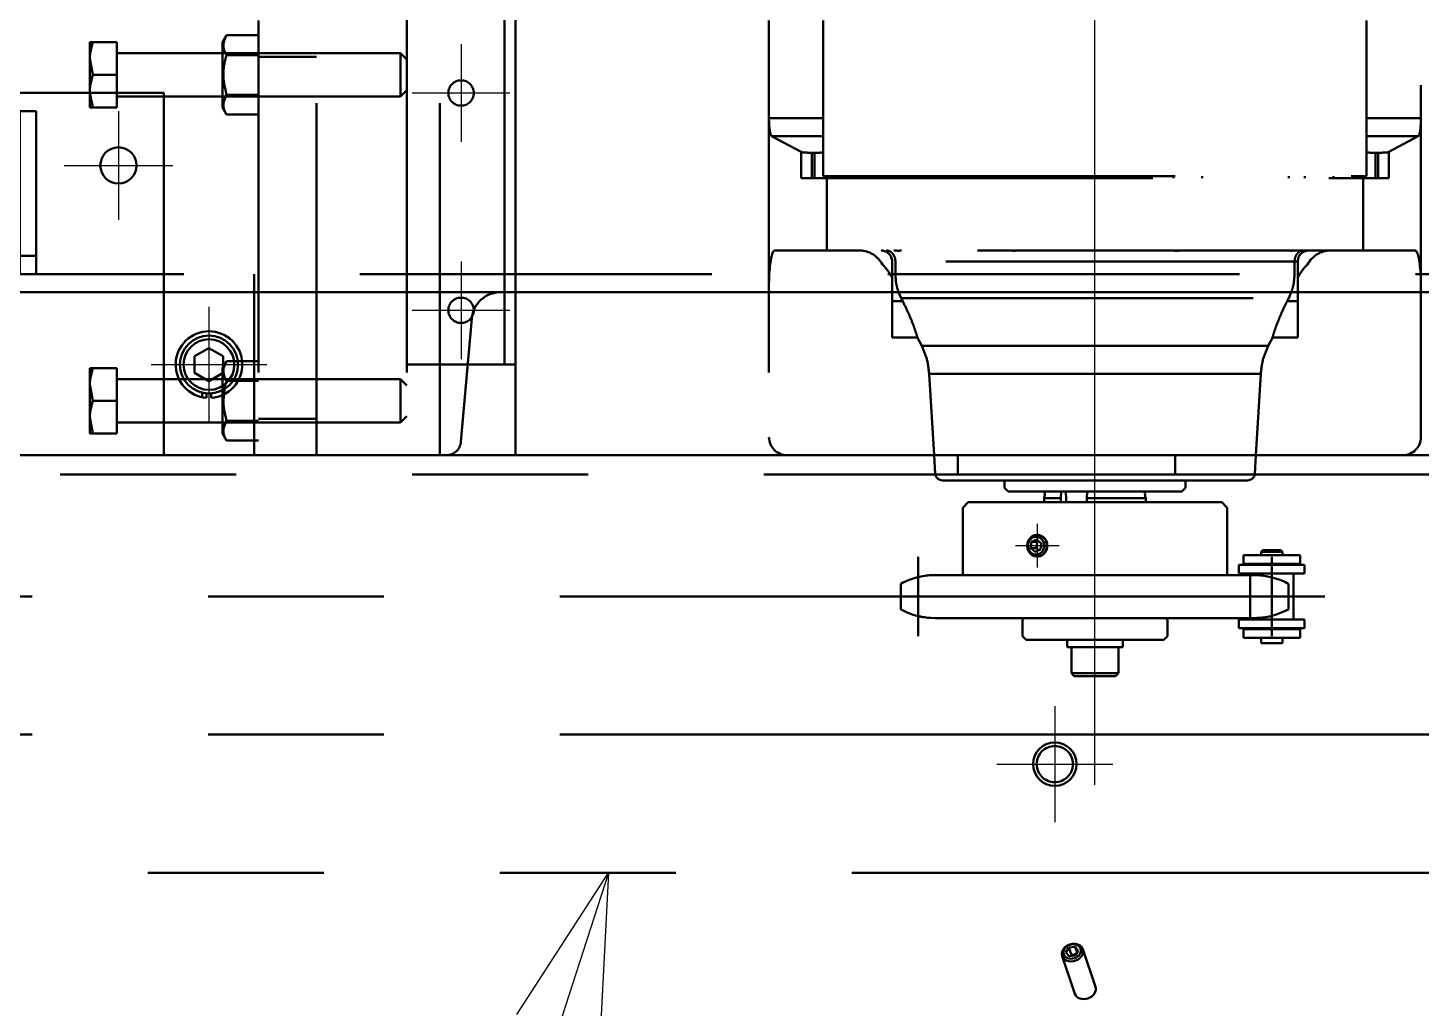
# Model space of a CAD drawing. Header units: millimetres. Extents: x -993 to 13147, y -7260 to 4342.
# Drawn here: x 242.5 to 627.2, y 2706.7 to 2977.3 of the extents above; entities that cross this region are included whole.
import ezdxf

# ---------------------------------------------------------------- set-up
doc = ezdxf.new("R2010")
doc.units = ezdxf.units.MM
doc.header["$LTSCALE"] = 7.649257
for name, pattern in [('CENTER', [50.8, 31.75, -6.35, 6.35, -6.35]), ('DASHED', [19.05, 12.7, -6.35]), ('PHANTOM', [63.5, 31.75, -6.35, 6.35, -6.35, 6.35, -6.35])]:
    doc.linetypes.add(name, pattern=pattern)
for name, color, linetype in [('NoLayerName_001', 7, 'Continuous'), ('NoLayerName_002', 7, 'Continuous'), ('NoLayerName_003', 7, 'Continuous')]:
    doc.layers.add(name, color=color, linetype=linetype)

# ---------------------------------------------------------------- blocks, each defined once
blk = doc.blocks.new('JZB_0408')
at = {"layer": 'NoLayerName_001', "color": 7, "linetype": 'Continuous', "lineweight": 50}
blk.add_line((5, 0), (4562, 0), dxfattribs=at)
blk = doc.blocks.new('JZB_0428')
at = {"layer": 'NoLayerName_001', "color": 4, "linetype": 'CENTER', "lineweight": 25}
for p, q in [((15, 30), (15, 0)), ((0, 15), (30, 15))]:
    blk.add_line(p, q, dxfattribs=at)
at = {"layer": 'NoLayerName_001', "color": 7, "linetype": 'Continuous', "lineweight": 50}
blk.add_circle((15, 15), 5, dxfattribs=at)
blk = doc.blocks.new('JZB_0451')
at = {"layer": 'NoLayerName_001', "color": 3, "linetype": 'DASHED', "lineweight": 50}
for p, q in [((100, 100), (25, 100)), ((25, 100), (25, 45)), ((100, 100), (100, 45)), ((64.75, 95), (60.25, 95)), ((60.25, 50), (60.25, 95)), ((64.75, 50), (64.75, 95)), ((60.25, 55), (64.75, 55)), ((0, 50), (125, 50)), ((0, 50), (0, 45)), ((125, 50), (125, 45))]:
    blk.add_line(p, q, dxfattribs=at)
at = {"layer": 'NoLayerName_001', "color": 7, "linetype": 'Continuous', "lineweight": 50}
for p, q in [((0, 45), (0, 0)), ((25, 45), (25, 0)), ((100, 45), (100, 0)), ((125, 45), (125, 0)), ((0, 0), (125, 0))]:
    blk.add_line(p, q, dxfattribs=at)
blk = doc.blocks.new('JZB_0500')
at = {"layer": 'NoLayerName_001', "color": 7, "linetype": 'Continuous', "lineweight": 50}
for p, q in [((7.34, 0.17), (7.34, 1.4)), ((8.56, 0), (8.56, 1.2)), ((9.84, 0), (9.84, 1.2))]:
    blk.add_line(p, q, dxfattribs=at)
blk.add_arc((9.2, 9.18), 9.2, 273.9911, 266.0089, dxfattribs=at)
blk = doc.blocks.new('JZB_0502')
at = {"layer": 'NoLayerName_001', "color": 7, "linetype": 'Continuous', "lineweight": 50}
for p, q in [((8, 12.57), (4.04, 10.29)), ((11.96, 10.29), (8, 12.57)), ((4.04, 10.29), (4.04, 5.71)), ((11.96, 5.71), (11.96, 10.29)), ((4.04, 5.71), (8, 3.42)), ((8, 3.42), (11.96, 5.71))]:
    blk.add_line(p, q, dxfattribs=at)
for radius in [8, 7]:
    blk.add_circle((8, 8), radius, dxfattribs=at)
blk = doc.blocks.new('JZB_0508')
at = {"layer": 'NoLayerName_001', "color": 4, "linetype": 'CENTER', "lineweight": 25}
for p, q in [((16, 32), (16, 0)), ((0, 16), (32, 16))]:
    blk.add_line(p, q, dxfattribs=at)
blk = doc.blocks.new('JZB_0568')
at = {"layer": 'NoLayerName_001', "color": 3, "linetype": 'DASHED', "lineweight": 50}
for p, q in [((60, 0), (60, 200)), ((10, 120), (10, 0)), ((26, 0), (26, 120)), ((10, 110), (26, 110)), ((68.83, 37.7), (65.85, 3.65)), ((26, 10), (10, 10))]:
    blk.add_line(p, q, dxfattribs=at)
for centre, radius, start, end in [((76.8, 37), 8, 90, 175), ((61.87, 4), 4, 270, 355)]:
    blk.add_arc(centre, radius, start, end, dxfattribs=at)
at = {"layer": 'NoLayerName_003', "color": 3, "linetype": 'DASHED', "lineweight": 50}
for p, q in [((1.14, 115.97), (0, 114)), ((10, 115.97), (1.14, 115.97)), ((0, 96), (0, 114)), ((10, 110.48), (1.14, 110.48)), ((10, 99.52), (1.14, 99.52)), ((0, 96), (1.14, 94.03)), ((10, 94.03), (1.14, 94.03)), ((0, 24), (1.14, 25.97)), ((0, 6), (0, 24)), ((1.14, 25.97), (10, 25.97)), ((0.32, 22.7), (0.3, 22.94)), ((0.38, 22.35), (0.32, 22.7)), ((0.42, 22.19), (0.38, 22.35)), ((1.14, 20.48), (0.77, 21.2)), ((1.14, 20.48), (10, 20.48)), ((0.4, 16.94), (0.65, 18.51)), ((1.14, 9.52), (10, 9.52)), ((0, 6), (1.14, 4.03)), ((1.14, 4.03), (10, 4.03))]:
    blk.add_line(p, q, dxfattribs=at)
for points, start_tangent, end_tangent in [([(1.14, 110.48), (0.49, 111.92), (0.29, 113.42), (1.14, 115.97)], (-0.409607, 0.912262), (0.314468, 0.949268)), ([(1.14, 99.52), (0.36, 103.48), (0.77, 109.07), (1.14, 110.48)], (-0.192686, 0.98126), (0.250611, 0.968088)), ([(1.14, 94.03), (0.49, 95.47), (0.29, 96.97), (1.14, 99.52)], (-0.409607, 0.912262), (0.314468, 0.949268)), ([(0.3, 22.94), (0.29, 23.42), (1.14, 25.97)], (-0.011552, 0.999933), (0.314468, 0.949268)), ([(0.77, 21.2), (0.49, 21.92), (0.42, 22.19)], (-0.356031, 0.934474), (-0.265934, 0.963991)), ([(0.65, 18.51), (0.77, 19.07), (1.14, 20.48)], (0.208968, 0.977922), (0.250611, 0.968088)), ([(1.14, 9.52), (0.36, 13.48), (0.4, 16.94)], (-0.192686, 0.98126), (0.012483, 0.999922)), ([(1.14, 4.03), (0.49, 5.47), (0.29, 6.97), (1.14, 9.52)], (-0.409607, 0.912262), (0.314468, 0.949268))]:
    blk.add_spline(points, degree=3, dxfattribs=dict(at, start_tangent=start_tangent, end_tangent=end_tangent))
blk = doc.blocks.new('JZB_0569')
at = {"layer": 'NoLayerName_001', "color": 3, "linetype": 'DASHED', "lineweight": 50}
for p, q in [((0, 18), (7.5, 18)), ((0, 18), (0, 0)), ((7.5, 18), (7.5, 0)), ((0.8, 9), (0, 13.5)), ((7.5, 15), (85.75, 15)), ((87.5, 13.25), (85.75, 15)), ((85.75, 3), (85.75, 15)), ((7.5, 9), (0.8, 9)), ((0.8, 0), (0, 4.5)), ((85.75, 3), (87.5, 4.75)), ((85.75, 3), (7.5, 3)), ((0, 0), (7.5, 0))]:
    blk.add_line(p, q, dxfattribs=at)
at = {"layer": 'NoLayerName_001', "color": 3, "linetype": 'DASHED', "lineweight": 50, "start_tangent": (0.013678, 0.999906), "end_tangent": (0.187856, 0.982197)}
for points in [[(0, 13.5), (0, 13.82), (0.8, 18)], [(0, 4.5), (0, 4.82), (0.8, 9)]]:
    blk.add_spline(points, degree=3, dxfattribs=at)
blk = doc.blocks.new('JZB_0570')
at = {"layer": 'NoLayerName_001', "color": 7, "linetype": 'Continuous', "lineweight": 50}
for p, q in [((0, 200), (111, 200)), ((0, 120), (0, 200)), ((276.84, 200), (380, 200)), ((380, 200), (380, 120))]:
    blk.add_line(p, q, dxfattribs=at)
at = {"layer": 'NoLayerName_001', "color": 3, "linetype": 'DASHED', "lineweight": 50}
for p, q in [((0, 120), (0, 0)), ((380, 0), (380, 120))]:
    blk.add_line(p, q, dxfattribs=at)
blk = doc.blocks.new('JZB_0571')
at = {"layer": 'NoLayerName_001', "color": 3, "linetype": 'DASHED', "lineweight": 50}
for p, q in [((0, 18), (7.5, 18)), ((0, 18), (0, 0)), ((7.5, 18), (7.5, 0)), ((0.8, 9), (0, 13.5)), ((7.5, 15), (85.75, 15)), ((87.5, 13.25), (85.75, 15)), ((85.75, 3), (85.75, 15)), ((0.8, 9), (7.5, 9)), ((0.01, 4), (0, 4.5)), ((0.8, 0), (0.01, 4)), ((85.75, 3), (87.5, 4.75)), ((85.75, 3), (7.5, 3)), ((0, 0), (7.5, 0))]:
    blk.add_line(p, q, dxfattribs=at)
at = {"layer": 'NoLayerName_001', "color": 3, "linetype": 'DASHED', "lineweight": 50, "start_tangent": (0.013678, 0.999906), "end_tangent": (0.187856, 0.982197)}
for points in [[(0, 13.5), (0, 13.82), (0.8, 18)], [(0, 4.5), (0, 4.82), (0.8, 9)]]:
    blk.add_spline(points, degree=3, dxfattribs=at)
blk = doc.blocks.new('JZB_0572')
at = {"layer": 'NoLayerName_003', "color": 3, "linetype": 'DASHED', "lineweight": 50}
for p, q in [((36.32, 133), (36.32, 18)), ((51.32, 133), (51.32, 90)), ((201.32, 90), (201.32, 133)), ((216.32, 18), (216.32, 133)), ((36.32, 106.09), (51.32, 106.09)), ((201.32, 106.09), (216.32, 106.09)), ((45.17, 96.72), (37.05, 101.11)), ((51.32, 101.11), (37.05, 101.11)), ((215.59, 101.11), (201.32, 101.11)), ((215.59, 101.11), (207.46, 96.72)), ((45.17, 96.72), (45.17, 89.5)), ((48.14, 96.5), (48.86, 96.5)), ((48.14, 89.5), (48.14, 96.5)), ((48.86, 96.5), (48.86, 89.5)), ((203.78, 96.5), (204.5, 96.5)), ((203.78, 89.5), (203.78, 96.5)), ((204.5, 96.5), (204.5, 89.5)), ((207.46, 89.5), (207.46, 96.72)), ((45.17, 89.5), (207.46, 89.5)), ((51.32, 90), (201.32, 90)), ((52.26, 89.5), (52.26, 69.5)), ((53.41, 89.5), (53.41, 90)), ((60.42, 90), (60.42, 89.5)), ((68.42, 89.5), (68.42, 90)), ((72.82, 90), (72.82, 89.5)), ((96.68, 90), (96.68, 89.5)), ((104.68, 89.5), (104.68, 90)), ((147.96, 90), (147.96, 89.5)), ((155.96, 89.5), (155.96, 90)), ((179.82, 89.5), (179.82, 90)), ((184.22, 90), (184.22, 89.5)), ((192.22, 89.5), (192.22, 90)), ((199.22, 90), (199.22, 89.5)), ((200.38, 89.5), (200.38, 69.5)), ((37.91, 69.5), (61.54, 69.5)), ((191.04, 69.5), (61.59, 69.5)), ((103.69, 69.46), (101.27, 69.5)), ((214.72, 69.5), (191.1, 69.5)), ((182.32, 66.5), (70.32, 66.5)), ((70.32, 45.5), (70.32, 66.5)), ((71.22, 66.5), (71.22, 63.04)), ((181.42, 63.04), (181.42, 66.5)), ((182.32, 45.5), (182.32, 66.5)), ((72.11, 57.99), (72.83, 56.33)), ((180.53, 57.99), (179.81, 56.33)), ((70.32, 55.5), (73.25, 55.5)), ((72.83, 56.33), (179.81, 56.33)), ((73.25, 55.5), (72.83, 56.33)), ((179.38, 55.5), (179.81, 56.33)), ((179.38, 55.5), (182.32, 55.5)), ((70.32, 45.5), (77.28, 45.5)), ((77.26, 45.62), (78.49, 43.16)), ((78.49, 43.16), (174.15, 43.16)), ((174.15, 43.16), (175.38, 45.62)), ((175.36, 45.5), (182.32, 45.5)), ((80.56, 35.41), (81.9, 13)), ((80.56, 35.41), (172.07, 35.41)), ((170.74, 13), (172.07, 35.41))]:
    blk.add_line(p, q, dxfattribs=at)
at = {"layer": 'NoLayerName_003', "color": 7, "linetype": 'Continuous', "lineweight": 50}
for p, q in [((81.9, 13), (82.21, 7.88)), ((170.43, 7.88), (170.74, 13)), ((101.32, 6), (151.32, 6)), ((101.32, 6), (101.32, 4)), ((101.32, 4), (102.32, 3)), ((150.32, 3), (151.32, 4)), ((151.32, 4), (151.32, 6)), ((150.32, 3), (102.32, 3)), ((116.87, 1.15), (112.32, 1.15)), ((112.32, 1.15), (112.32, 0)), ((116.95, 3), (116.87, 1.15)), ((116.87, 1.15), (116.87, 0)), ((124.07, 1.15), (124.15, 3)), ((124.07, 1.15), (140.32, 1.15)), ((124.07, 1.15), (124.07, 0)), ((140.32, 0), (140.32, 1.15))]:
    blk.add_line(p, q, dxfattribs=at)
at = {"layer": 'NoLayerName_003', "color": 3, "linetype": 'DASHED', "lineweight": 50}
for centre, radius, start, end in [((67.32, 66.5), 3, 0, 90), ((185.32, 66.5), 3, 90, 180), ((41.32, 18), 5, 180, 270), ((211.32, 18), 5, 270, 0)]:
    blk.add_arc(centre, radius, start, end, dxfattribs=at)
at = {"layer": 'NoLayerName_003', "color": 7, "linetype": 'Continuous', "lineweight": 50}
for centre, radius, start, end in [((84.2, 8), 2, 183.4166, 270), ((168.43, 8), 2, 270, 356.5834), ((107.52, 2.55), 5, 343.7398, 5.1592), ((145.12, 2.55), 5, 174.8408, 196.2602)]:
    blk.add_arc(centre, radius, start, end, dxfattribs=at)
at = {"layer": 'NoLayerName_003', "color": 3, "linetype": 'DASHED', "lineweight": 50}
for centre, major_axis, ratio, start_param, end_param in [((37.12, 106.09), (0, 5), 0.15966, 1.570796, 3.055598), ((215.52, 106.09), (0, 5), 0.15966, 3.227587, 4.712389), ((48.14, 96.76), (3, 0), 0.086207, 3.299916, 4.712389), ((48.86, 96.93), (5, 0), 0.086207, 4.712389, 5.226698), ((203.78, 96.93), (5, 0), 0.086207, 4.19808, 4.712389), ((204.5, 96.76), (-3, 0), 0.086207, 1.570796, 2.983269), ((37.91, 59.5), (0, 10), 0.15966, 0, 1.213225), ((61.54, 59.5), (0, 10), 0.777773, 5.373429, 6.283185), ((191.1, 59.5), (0, 10), 0.777773, 0, 0.909756), ((214.72, 59.5), (0, 10), 0.15966, 5.06996, 6.283185), ((61.54, 59.5), (-7.89, 7.89), 0.777773, 4.40892, 4.712389), ((191.1, 59.5), (-7.89, -7.89), 0.777773, 4.712389, 5.015858), ((37.91, 59.5), (0, 10), 0.15966, 1.213225, 1.570796), ((61.54, 59.5), (-7.89, 7.89), 0.777773, 4.302236, 4.40892), ((191.1, 59.5), (-7.89, -7.89), 0.777773, 5.015858, 5.122542), ((214.72, 59.5), (0, 10), 0.15966, 4.712389, 5.06996)]:
    blk.add_ellipse(centre, major_axis=major_axis, ratio=ratio, start_param=start_param, end_param=end_param, dxfattribs=at)
at = {"layer": 'NoLayerName_003', "color": 7, "linetype": 'Continuous', "lineweight": 50}
blk.add_ellipse((110.08, 0), major_axis=(0, 19), ratio=0.435761, start_param=4.712389, end_param=4.870947, dxfattribs=at)
at = {"layer": 'NoLayerName_003', "color": 3, "linetype": 'DASHED', "lineweight": 50}
for points, start_tangent, end_tangent in [([(68.77, 69.5), (68.82, 69.5), (69.62, 69.31), (70.41, 68.72), (70.49, 68.62)], (0.99993, -0.01187), (0.652659, -0.757652)), ([(72.9, 69.5), (72.23, 69.46), (70.83, 69.5)], (-0.998015, -0.062979), (-0.999553, 0.029902)), ([(106.25, 69.5), (103.84, 69.46), (103.69, 69.46)], (-0.999849, -0.017362), (-0.999991, 0.004314)), ([(151.36, 69.5), (148.62, 69.46), (146.38, 69.5)], (-0.999884, -0.015243), (-0.999824, 0.018737)), ([(181.8, 69.5), (180.33, 69.46), (179.74, 69.5)], (-0.999596, -0.028415), (-0.997493, 0.070765)), ([(182.15, 68.62), (182.25, 68.74), (183.03, 69.31), (183.36, 69.43)], (0.65747, 0.753481), (0.940716, 0.339196)), ([(183.36, 69.43), (183.44, 69.45), (183.74, 69.5), (183.82, 69.5), (183.87, 69.5)], (0.971429, 0.23733), (0.999931, 0.01174)), ([(70.49, 68.62), (70.93, 67.89), (71.19, 66.96), (71.22, 66.5)], (0.519598, -0.854411), (0.064038, -0.997947)), ([(181.42, 66.5), (181.52, 67.33), (181.78, 68.06), (182.15, 68.62)], (0.116492, 0.993192), (0.544161, 0.838981)), ([(71.22, 63.04), (71.43, 60.58), (71.96, 58.43), (72.11, 57.99)], (0.083793, -0.996483), (0.327106, -0.944988)), ([(181.42, 63.04), (181.21, 60.58), (180.68, 58.43), (180.53, 57.99)], (-0.083793, -0.996483), (-0.327106, -0.944988)), ([(73.25, 55.5), (74.9, 52.03), (76.19, 48.86), (76.95, 46.69), (77.28, 45.63), (77.32, 45.5)], (0.429261, -0.903181), (0.28511, -0.958495)), ([(175.32, 45.5), (175.36, 45.63), (175.68, 46.66), (176.33, 48.56), (177.35, 51.14), (178.74, 54.21), (179.38, 55.5)], (0.285155, 0.958481), (0.444779, 0.89564)), ([(78.49, 43.16), (79.93, 39.4), (80.56, 35.41)], (0.35809, -0.933687), (0.156412, -0.987692)), ([(172.07, 35.41), (172.71, 39.4), (174.15, 43.16)], (0.156409, 0.987692), (0.358092, 0.933686))]:
    blk.add_spline(points, degree=3, dxfattribs=dict(at, start_tangent=start_tangent, end_tangent=end_tangent))
at = {"layer": 'NoLayerName_003', "color": 7, "linetype": 'Continuous', "lineweight": 50, "start_tangent": (1, 0), "end_tangent": (1, 0)}
for points in [[(84.2, 6), (85.01, 6), (87.41, 6), (91.3, 6), (96.54, 6), (102.92, 6), (110.2, 6), (118.1, 6), (126.32, 6)], [(134.53, 6), (142.44, 6), (149.72, 6), (156.1, 6), (161.34, 6), (165.23, 6), (167.62, 6), (168.43, 6)]]:
    blk.add_spline(points, degree=3, dxfattribs=at)
blk = doc.blocks.new('JZB_0577')
at = {"layer": 'NoLayerName_002', "color": 7, "linetype": 'Continuous', "lineweight": 50}
for p, q in [((0.5, 6), (0, 5.5)), ((0, 5.5), (0, 1)), ((40, 5.5), (39.5, 6)), ((40, 1), (40, 5.5)), ((0, 1), (1, 0)), ((39, 0), (1, 0)), ((39, 0), (40, 1))]:
    blk.add_line(p, q, dxfattribs=at)
blk = doc.blocks.new('JZB_0578')
at = {"layer": 'NoLayerName_003', "color": 7, "linetype": 'Continuous', "lineweight": 50}
for p, q in [((18.56, 37), (17.06, 35.5)), ((17.06, 35.5), (17.06, 16.9)), ((88.56, 37), (18.56, 37)), ((90.06, 35.5), (88.56, 37)), ((90.06, 16.9), (90.06, 35.5)), ((4.69, 16.32), (3.38, 15.95)), ((8.73, 16.9), (96.99, 16.9)), ((98.34, 16.86), (96.99, 16.9)), ((103.44, 15.95), (102.1, 16.32)), ((0, 14.5), (0, 7.4)), ((107, 7.4), (107, 14.5)), ((3.38, 5.95), (4.69, 5.58)), ((8.29, 5.04), (9.53, 5)), ((9.46, 5), (96.99, 5)), ((102.1, 5.58), (103.44, 5.95))]:
    blk.add_line(p, q, dxfattribs=at)
at = {"layer": 'NoLayerName_003', "color": 4, "linetype": 'CENTER', "lineweight": 50}
for p, q in [((4.73, 21.9), (4.73, 0)), ((102.38, 21.9), (102.38, 0))]:
    blk.add_line(p, q, dxfattribs=at)
at = {"layer": 'NoLayerName_003', "color": 7, "linetype": 'Continuous', "lineweight": 50}
blk.add_arc((9.46, 25), 20, 256.474, 260.1718, dxfattribs=at)
for points, start_tangent, end_tangent in [([(37.65, 28), (38.27, 27.92), (39.11, 27.53), (39.8, 26.86), (40.25, 25.98), (40.41, 24.98), (40.24, 23.99), (39.79, 23.12), (39.09, 22.45), (38.24, 22.07), (37.65, 22)], (0.992115, -0.125329), (-0.992767, -0.120059)), ([(3.38, 15.95), (1.62, 15.29), (0, 14.5)], (-0.936598, -0.350406), (-0.897507, -0.441)), ([(8.73, 16.9), (8.29, 16.86), (6.55, 16.69), (4.69, 16.32)], (-0.99681, -0.079811), (-0.981437, -0.191787)), ([(102.1, 16.32), (100.22, 16.68), (98.34, 16.86)], (-0.982448, 0.186538), (-0.99523, 0.097558)), ([(107, 14.5), (105.34, 15.27), (103.44, 15.95)], (-0.907854, 0.419287), (-0.94041, 0.340042)), ([(0, 7.4), (1.56, 6.63), (3.38, 5.95)], (0.896698, -0.442644), (0.935984, -0.352043)), ([(4.69, 5.58), (6.5, 5.22), (8.29, 5.04)], (0.981224, -0.192873), (0.994717, -0.102652)), ([(96.99, 5), (97.76, 5.01), (98.34, 5.04)], (0.999895, 0.014501), (0.999104, 0.042314)), ([(98.34, 5.04), (100.17, 5.21), (102.1, 5.58)], (0.995333, 0.096501), (0.982654, 0.185451)), ([(103.44, 5.95), (105.27, 6.61), (107, 7.4)], (0.940937, 0.338581), (0.908504, 0.417876))]:
    blk.add_spline(points, degree=3, dxfattribs=dict(at, start_tangent=start_tangent, end_tangent=end_tangent))
blk = doc.blocks.new('JZB_0579')
at = {"layer": 'NoLayerName_001', "color": 7, "linetype": 'Continuous', "lineweight": 50}
for p, q in [((0, 8), (0, 0.8)), ((13, 0.8), (13, 8)), ((0, 0.8), (13, 0.8)), ((0, 0.8), (0.8, 0)), ((12.2, 0), (13, 0.8)), ((0.8, 0), (12.2, 0))]:
    blk.add_line(p, q, dxfattribs=at)
blk = doc.blocks.new('JZB_0580')
at = {"layer": 'NoLayerName_001', "color": 7, "linetype": 'Continuous', "lineweight": 50}
for p, q in [((0, 2), (0, 0)), ((15.4, 0), (15.4, 2)), ((0, 0), (15.4, 0))]:
    blk.add_line(p, q, dxfattribs=at)
blk = doc.blocks.new('JZB_0588')
at = {"layer": 'NoLayerName_001', "color": 3, "linetype": 'DASHED', "lineweight": 50}
blk.add_line((4260, 60), (0, 60), dxfattribs=at)
at = {"layer": 'NoLayerName_001', "color": 7, "linetype": 'Continuous', "lineweight": 50}
blk.add_line((345, 10), (690, 10), dxfattribs=at)
blk = doc.blocks.new('JZB_0721')
at = {"layer": 'NoLayerName_003', "color": 4, "linetype": 'CENTER', "lineweight": 50}
blk.add_line((0, 12.85), (1138.41, 12.85), dxfattribs=at)
blk = doc.blocks.new('JZB_0722')
at = {"layer": 'NoLayerName_001', "color": 3, "linetype": 'PHANTOM', "lineweight": 50}
for p, q in [((592.93, 24.25), (577.33, 24.25)), ((577.33, 24.25), (577.33, 21.85)), ((582.65, 25.7), (582.15, 25.2)), ((588.11, 25.2), (582.15, 25.2)), ((582.15, 25.2), (582.15, 24.25)), ((582.65, 25.7), (587.61, 25.7)), ((588.11, 25.2), (587.61, 25.7)), ((588.11, 24.25), (588.11, 25.2)), ((592.93, 21.85), (592.93, 24.25)), ((576.07, 21.6), (576.07, 19.2)), ((576.07, 21.6), (594.17, 21.6)), ((592.93, 21.85), (577.33, 21.85)), ((582.15, 21.85), (582.15, 21.6)), ((588.11, 21.6), (588.11, 21.85)), ((594.17, 19.2), (594.17, 21.6)), ((576.07, 19.2), (594.17, 19.2)), ((579.17, 19.2), (579.17, 6.5)), ((591.08, 6.5), (591.08, 19.2)), ((576.07, 6.5), (576.07, 4.1)), ((576.07, 6.5), (594.17, 6.5)), ((576.07, 4.1), (594.17, 4.1)), ((577.33, 3.85), (592.93, 3.85)), ((577.33, 3.85), (577.33, 1.45)), ((582.15, 4.1), (582.15, 3.85)), ((588.11, 3.85), (588.11, 4.1)), ((592.93, 1.45), (592.93, 3.85)), ((594.17, 4.1), (594.17, 6.5)), ((577.33, 1.45), (592.93, 1.45)), ((582.15, 1.45), (582.15, 0)), ((588.11, 0), (588.11, 1.45)), ((582.15, 0), (588.11, 0))]:
    blk.add_line(p, q, dxfattribs=at)
at = {"layer": 'NoLayerName_001', "color": 4, "linetype": 'CENTER', "lineweight": 50}
blk.add_line((0, 12.85), (599.75, 12.85), dxfattribs=at)
blk = doc.blocks.new('JZB_0723')
at = {"layer": 'NoLayerName_002', "color": 3, "linetype": 'PHANTOM', "lineweight": 50}
for p, q in [((60, 5.3), (0, 5.3)), ((0, 5.3), (0, 0)), ((60, 0), (60, 5.3))]:
    blk.add_line(p, q, dxfattribs=at)
blk = doc.blocks.new('JZB_0724')
at = {"layer": 'NoLayerName_002', "color": 3, "linetype": 'PHANTOM', "lineweight": 50}
for p, q in [((0, 110), (2210, 110)), ((2210, 0), (0, 0))]:
    blk.add_line(p, q, dxfattribs=at)
at = {"layer": 'NoLayerName_003', "color": 3, "linetype": 'PHANTOM', "lineweight": 50}
blk.add_circle((566, 30), 5, dxfattribs=at)
blk = doc.blocks.new('JZB_0727')
at = {"layer": 'NoLayerName_002', "color": 4, "linetype": 'CENTER', "lineweight": 25}
for p, q in [((16, 32), (16, 0)), ((0, 16), (32, 16))]:
    blk.add_line(p, q, dxfattribs=at)
at = {"layer": 'NoLayerName_002', "color": 7, "linetype": 'Continuous', "lineweight": 50}
blk.add_circle((16, 16), 6, dxfattribs=at)
blk = doc.blocks.new('JZB_0730')
at = {"layer": 'NoLayerName_002', "color": 3, "linetype": 'PHANTOM', "lineweight": 50}
for p, q in [((0, 175), (0, 25)), ((27, 175), (27, 25)), ((30, 25), (0, 25))]:
    blk.add_line(p, q, dxfattribs=at)
at = {"layer": 'NoLayerName_003', "color": 3, "linetype": 'PHANTOM', "lineweight": 50}
for p, q in [((30, 0), (30, 600)), ((350, 0), (30, 0))]:
    blk.add_line(p, q, dxfattribs=at)
blk = doc.blocks.new('JZB_0734')
at = {"layer": 'NoLayerName_002', "color": 4, "linetype": 'CENTER', "lineweight": 25}
for p, q in [((13.5, 27), (13.5, 0)), ((0, 13.5), (27, 13.5))]:
    blk.add_line(p, q, dxfattribs=at)
at = {"layer": 'NoLayerName_002', "color": 3, "linetype": 'PHANTOM', "lineweight": 50}
blk.add_circle((13.5, 13.5), 3.5, dxfattribs=at)
blk = doc.blocks.new('JZB_0736')
at = {"layer": 'NoLayerName_002', "color": 4, "linetype": 'CENTER', "lineweight": 25}
for p, q in [((13.5, 27), (13.5, 0)), ((0, 13.5), (27, 13.5))]:
    blk.add_line(p, q, dxfattribs=at)
at = {"layer": 'NoLayerName_002', "color": 3, "linetype": 'PHANTOM', "lineweight": 50}
blk.add_circle((13.5, 13.5), 3.5, dxfattribs=at)
blk = doc.blocks.new('JZB_0738')
at = {"layer": 'NoLayerName_001', "color": 7, "linetype": 'Continuous', "lineweight": 50}
for p, q in [((1.02, 124.57), (1.24, 126.28)), ((2.24, 123.5), (1.02, 124.57)), ((2.54, 124.57), (1.02, 124.57)), ((1.24, 126.28), (2.68, 126.93)), ((2.76, 126.28), (1.24, 126.28)), ((3.69, 124.15), (2.24, 123.5)), ((2.54, 124.57), (2.76, 126.28)), ((3.25, 123.95), (2.54, 124.57)), ((2.68, 126.93), (3.91, 125.86)), ((2.76, 126.28), (3.2, 126.48)), ((3.91, 125.86), (3.69, 124.15)), ((9.67, 11.89), (13.19, 1.49)), ((10.71, 12.93), (11.52, 14.25)), ((11.59, 11.84), (10.71, 12.93)), ((11.52, 14.25), (13.22, 14.48)), ((12.21, 12.22), (11.52, 14.25)), ((13.29, 12.07), (11.59, 11.84)), ((12.01, 11.89), (12.21, 12.22)), ((12.21, 12.22), (13.49, 12.4)), ((13.22, 14.48), (14.11, 13.39)), ((13.77, 12.85), (13.22, 14.48)), ((14.11, 13.39), (13.29, 12.07)), ((18.87, 3.41), (15.36, 13.81))]:
    blk.add_line(p, q, dxfattribs=at)
for centre, major_axis, ratio, start_param, end_param in [((2.7, 125.21), (0, 3), 0.900062, 0, 3.141593), ((2.7, 125.21), (0, 3), 0.900062, 4.046957, 6.283185), ((12.51, 12.85), (2.84, 0.96), 0.791394, 0, 3.141593), ((12.51, 12.85), (2.84, 0.96), 0.791394, 3.141593, 4.997751), ((12.51, 12.85), (2.84, 0.96), 0.791394, 4.997751, 6.283185), ((16.03, 2.45), (2.84, 0.96), 0.791394, 3.141593, 6.283185)]:
    blk.add_ellipse(centre, major_axis=major_axis, ratio=ratio, start_param=start_param, end_param=end_param, dxfattribs=at)
for centre, major_axis, ratio in [((2.46, 125.21), (0, 2.46), 0.900062), ((12.41, 13.16), (2.33, 0.79), 0.791394)]:
    blk.add_ellipse(centre, major_axis=major_axis, ratio=ratio, dxfattribs=at)
blk = doc.blocks.new('DIM_0007')
at = {"color": 3, "linetype": 'Continuous', "lineweight": 25}
for points in [[(556.22, 418.47), (477.69, 175.63)], [(530.9, 379.36), (556.22, 418.47), (553.85, 371.94)]]:
    blk.add_lwpolyline(points, dxfattribs=at)

msp = doc.modelspace()

# ---------------------------------------------------------------- linework, layer by layer
at = {"layer": 'NoLayerName_001', "color": 4, "linetype": 'CENTER', "lineweight": 25}
for p, q in [((537.1, 2768.3579), (537.1, 3388.3579)), ((521.1927, 2828.3579), (521.1927, 2840.3579)), ((527.1927, 2834.3579), (515.1927, 2834.3579))]:
    msp.add_line(p, q, dxfattribs=at)
at = {"layer": 'NoLayerName_001', "color": 7, "linetype": 'Continuous', "lineweight": 50}
msp.add_line((521.0821, 2831.3579), (521.1947, 2831.3579), dxfattribs=at)
msp.add_ellipse((521.0821, 2834.3579), major_axis=(0, 3), ratio=0.90006243, start_param=3.14159265, end_param=4.0469575, dxfattribs=at)
at = {"layer": 'NoLayerName_003', "color": 8, "linetype": 'DASHED', "lineweight": 50}
msp.add_line((521.1947, 2831.3579), (521.0446, 2831.3626), dxfattribs=at)

# ---------------------------------------------------------------- block references
at = {"layer": 'NoLayerName_001'}
for name, p in [('JZB_0730', (347.1, 2859.3579)), ('JZB_0572', (410.7819, 2846.3579)), ('JZB_0588', (-40, 2849.3579)), ('JZB_0568', (296.2, 2859.3579)), ('JZB_0570', (347.1, 2859.3579)), ('JZB_0408', (-40, 2904.3579)), ('JZB_0571', (259.6, 2955.3579)), ('JZB_0736', (348.6, 2945.8579)), ('JZB_0451', (180, 2859.3579)), ('JZB_0428', (252.5, 2924.3579)), ('JZB_0734', (348.6, 2885.8579)), ('JZB_0508', (276.5, 2868.3579)), ('JZB_0500', (283.3, 2875.1802)), ('JZB_0502', (284.5, 2876.3579)), ('JZB_0569', (259.6, 2865.3579)), ('JZB_0723', (499.2, 2854.0579)), ('JZB_0724', (-40, 2744.0579)), ('JZB_0578', (483.5428, 2809.3579)), ('JZB_0738', (518.3819, 2709.1429)), ('JZB_0722', (0.7965, 2807.4579)), ('JZB_0577', (517.1, 2808.3579)), ('JZB_0580', (529.4, 2806.3579)), ('JZB_0579', (530.6, 2798.3579)), ('JZB_0721', (0.7965, 2769.3579)), ('JZB_0727', (510, 2758.0579))]:
    msp.add_blockref(name, p, dxfattribs=at)
at = {"layer": 'NoLayerName_001', "color": 3, "linetype": 'Continuous', "lineweight": 25}
msp.add_blockref('DIM_0007', (-153.4265, 2325.5879), dxfattribs=at)

doc.saveas('drawing.dxf')
